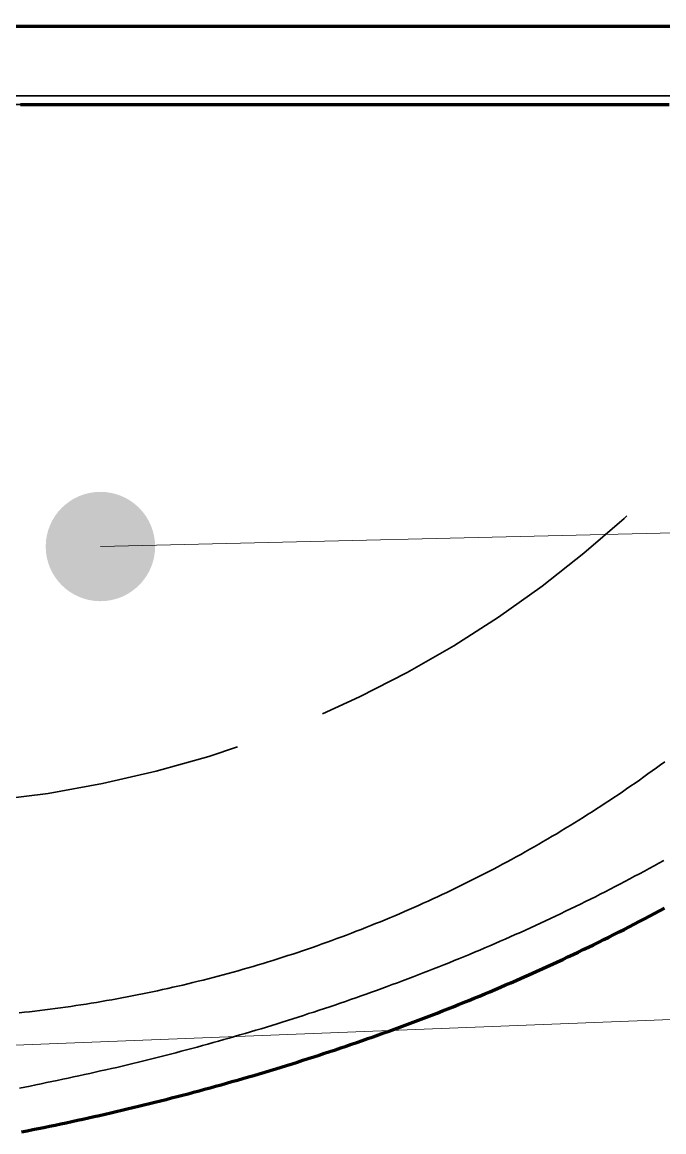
# Model space of a CAD drawing. Header units: millimetres. Extents: x 0 to 2382, y 0 to 420.
# Drawn here: x 162.47 to 169.5, y 213.28 to 225.45 of the extents above; entities that cross this region are included whole.
import ezdxf

# ---------------------------------------------------------------- set-up
doc = ezdxf.new("R2010")
doc.units = ezdxf.units.MM
doc.linetypes.add('IRAM-E-TRAZOS', pattern=[5, 4, -1])
for name, color, linetype, lineweight in [('01-VISIBLE', 7, 'CONTINUOUS', 70), ('02-OCULTA', 4, 'IRAM-E-TRAZOS', 35), ('08-FINA', 5, 'CONTINUOUS', 18)]:
    doc.layers.add(name, color=color, linetype=linetype, lineweight=lineweight)

msp = doc.modelspace()

# ---------------------------------------------------------------- hatches: boundary and pattern name
at = {"layer": '08-FINA'}
h = msp.add_hatch(color=7, dxfattribs=at)
h.dxf.hatch_style = 1
edge = h.paths.add_edge_path()
edge.add_arc((163.325, 219.699), 0.6, 0, 360)

# ---------------------------------------------------------------- linework, layer by layer
at = {"layer": '01-VISIBLE'}
for points in [[(169.599, 225.405), (169.502, 225.405), (169.406, 225.405), (169.31, 225.405), (169.213, 225.405), (169.117, 225.405), (169.021, 225.405), (168.924, 225.405), (168.828, 225.405), (168.732, 225.405), (168.635, 225.405), (168.539, 225.405), (168.443, 225.405), (168.346, 225.405), (168.25, 225.405), (168.154, 225.405), (168.058, 225.405), (167.961, 225.405), (167.865, 225.405), (167.769, 225.405), (167.672, 225.405), (167.576, 225.405), (167.48, 225.405), (167.383, 225.405), (167.287, 225.405), (167.191, 225.405), (167.094, 225.405), (166.998, 225.405), (166.902, 225.405), (166.805, 225.405), (166.709, 225.405), (166.613, 225.405), (166.517, 225.405), (166.42, 225.405), (166.324, 225.405), (166.228, 225.405), (166.131, 225.405), (166.035, 225.405), (165.939, 225.405), (165.842, 225.405), (165.746, 225.405), (165.65, 225.405), (165.553, 225.405), (165.457, 225.405), (165.361, 225.405), (165.264, 225.405), (165.168, 225.405), (165.072, 225.405), (164.976, 225.405), (164.879, 225.405), (164.783, 225.405), (164.687, 225.405), (164.59, 225.405), (164.494, 225.405), (164.398, 225.405), (164.301, 225.405), (164.205, 225.405), (164.109, 225.405), (164.012, 225.405), (163.916, 225.405), (163.82, 225.405), (163.723, 225.405), (163.627, 225.405), (163.531, 225.405), (163.435, 225.405), (163.338, 225.405), (163.242, 225.405), (163.146, 225.405), (163.049, 225.405), (162.953, 225.405), (162.857, 225.405), (162.76, 225.405), (162.664, 225.405), (162.568, 225.405), (162.471, 225.405), (162.375, 225.405)], [(162.448, 224.55), (162.545, 224.55), (162.643, 224.55), (162.74, 224.55), (162.838, 224.55), (162.935, 224.55), (163.033, 224.55), (163.13, 224.55), (163.228, 224.55), (163.325, 224.55), (163.423, 224.55), (163.52, 224.55), (163.618, 224.55), (163.715, 224.55), (163.813, 224.55), (163.91, 224.55), (164.008, 224.55), (164.105, 224.55), (164.203, 224.55), (164.3, 224.55), (164.398, 224.55), (164.495, 224.55), (164.593, 224.55), (164.69, 224.55), (164.788, 224.55), (164.885, 224.55), (164.983, 224.55), (165.08, 224.55), (165.178, 224.55), (165.275, 224.55), (165.373, 224.55), (165.47, 224.55), (165.568, 224.55), (165.665, 224.55), (165.763, 224.55), (165.86, 224.55), (165.958, 224.55), (166.055, 224.55), (166.153, 224.55), (166.25, 224.55), (166.348, 224.55), (166.445, 224.55), (166.543, 224.55), (166.64, 224.55), (166.738, 224.55), (166.835, 224.55), (166.933, 224.55), (167.03, 224.55), (167.128, 224.55), (167.225, 224.55), (167.323, 224.55), (167.42, 224.55), (167.518, 224.55), (167.615, 224.55), (167.713, 224.55), (167.81, 224.55), (167.908, 224.55), (168.005, 224.55), (168.103, 224.55), (168.2, 224.55), (168.298, 224.55), (168.395, 224.55), (168.493, 224.55), (168.59, 224.55), (168.688, 224.55), (168.785, 224.55), (168.883, 224.55), (168.98, 224.55), (169.078, 224.55), (169.175, 224.55), (169.273, 224.55), (169.37, 224.55), (169.468, 224.55), (169.565, 224.55)], [(162.46, 213.277), (162.521, 213.289), (162.583, 213.301), (162.644, 213.313), (162.705, 213.325), (162.766, 213.338), (162.828, 213.351), (162.889, 213.363), (162.95, 213.376), (163.011, 213.389), (163.072, 213.403), (163.133, 213.416), (163.194, 213.429), (163.255, 213.443), (163.316, 213.457), (163.377, 213.471), (163.438, 213.485), (163.498, 213.499), (163.559, 213.513), (163.62, 213.527), (163.681, 213.542), (163.741, 213.557), (163.802, 213.571), (163.863, 213.586), (163.923, 213.602), (163.984, 213.617), (164.045, 213.632), (164.105, 213.648), (164.166, 213.663), (164.226, 213.679), (164.286, 213.695), (164.347, 213.711), (164.407, 213.727), (164.467, 213.743), (164.528, 213.76), (164.588, 213.776), (164.648, 213.793), (164.708, 213.81), (164.768, 213.827), (164.828, 213.844), (164.888, 213.861), (164.948, 213.879), (165.008, 213.896), (165.068, 213.914), (165.128, 213.932), (165.188, 213.95), (165.248, 213.968), (165.307, 213.986), (165.367, 214.005), (165.427, 214.023), (165.486, 214.042), (165.546, 214.061), (165.605, 214.08), (165.665, 214.099), (165.724, 214.118), (165.784, 214.138), (165.843, 214.157), (165.902, 214.177), (165.961, 214.197), (166.02, 214.217), (166.08, 214.237), (166.139, 214.258), (166.198, 214.278), (166.257, 214.299), (166.316, 214.319), (166.374, 214.34), (166.433, 214.361), (166.492, 214.382), (166.551, 214.404), (166.609, 214.425), (166.668, 214.447), (166.726, 214.469), (166.785, 214.491), (166.843, 214.513), (166.902, 214.535), (166.96, 214.558), (167.018, 214.58), (167.076, 214.603), (167.135, 214.626), (167.193, 214.649), (167.251, 214.672), (167.309, 214.695), (167.366, 214.719), (167.424, 214.742), (167.482, 214.766), (167.54, 214.79), (167.597, 214.814), (167.655, 214.839), (167.712, 214.863), (167.77, 214.888), (167.827, 214.912), (167.884, 214.937), (167.942, 214.962), (167.999, 214.988), (168.056, 215.013), (168.113, 215.038), (168.17, 215.064), (168.227, 215.09), (168.283, 215.116), (168.34, 215.142), (168.397, 215.169), (168.453, 215.195), (168.51, 215.222), (168.566, 215.249), (168.622, 215.276), (168.679, 215.303), (168.735, 215.33), (168.791, 215.358), (168.847, 215.386), (168.903, 215.414), (168.958, 215.442), (169.014, 215.47), (169.07, 215.498), (169.125, 215.527), (169.181, 215.555), (169.236, 215.584), (169.292, 215.613), (169.347, 215.643), (169.402, 215.672), (169.457, 215.702), (169.512, 215.731)]]:
    msp.add_lwpolyline(points, dxfattribs=at)
at = {"layer": '02-OCULTA'}
for points in [[(169.565, 225.405), (169.469, 225.405), (169.374, 225.405), (169.279, 225.405), (169.183, 225.405), (169.088, 225.405), (168.992, 225.405), (168.897, 225.405), (168.802, 225.405), (168.706, 225.405), (168.611, 225.405), (168.516, 225.405), (168.42, 225.405), (168.325, 225.405), (168.23, 225.405), (168.134, 225.405), (168.039, 225.405), (167.944, 225.405), (167.848, 225.405), (167.753, 225.405), (167.657, 225.405), (167.562, 225.405), (167.467, 225.405), (167.371, 225.405), (167.276, 225.405), (167.181, 225.405), (167.085, 225.405), (166.99, 225.405), (166.895, 225.405), (166.799, 225.405), (166.704, 225.405), (166.608, 225.405), (166.513, 225.405), (166.418, 225.405), (166.322, 225.405), (166.227, 225.405), (166.132, 225.405), (166.036, 225.405), (165.941, 225.405), (165.846, 225.405), (165.75, 225.405), (165.655, 225.405), (165.559, 225.405), (165.464, 225.405), (165.369, 225.405), (165.273, 225.405), (165.178, 225.405), (165.083, 225.405), (164.987, 225.405), (164.892, 225.405), (164.797, 225.405), (164.701, 225.405), (164.606, 225.405), (164.51, 225.405), (164.415, 225.405), (164.32, 225.405), (164.224, 225.405), (164.129, 225.405), (164.034, 225.405), (163.938, 225.405), (163.843, 225.405), (163.748, 225.405), (163.652, 225.405), (163.557, 225.405), (163.461, 225.405), (163.366, 225.405), (163.271, 225.405), (163.175, 225.405), (163.08, 225.405), (162.985, 225.405), (162.889, 225.405), (162.794, 225.405), (162.699, 225.405), (162.603, 225.405), (162.508, 225.405), (162.412, 225.405)], [(162.375, 224.645), (162.471, 224.645), (162.568, 224.645), (162.664, 224.645), (162.76, 224.645), (162.857, 224.645), (162.953, 224.645), (163.049, 224.645), (163.146, 224.645), (163.242, 224.645), (163.338, 224.645), (163.435, 224.645), (163.531, 224.645), (163.627, 224.645), (163.723, 224.645), (163.82, 224.645), (163.916, 224.645), (164.012, 224.645), (164.109, 224.645), (164.205, 224.645), (164.301, 224.645), (164.398, 224.645), (164.494, 224.645), (164.59, 224.645), (164.687, 224.645), (164.783, 224.645), (164.879, 224.645), (164.976, 224.645), (165.072, 224.645), (165.168, 224.645), (165.264, 224.645), (165.361, 224.645), (165.457, 224.645), (165.553, 224.645), (165.65, 224.645), (165.746, 224.645), (165.842, 224.645), (165.939, 224.645), (166.035, 224.645), (166.131, 224.645), (166.228, 224.645), (166.324, 224.645), (166.42, 224.645), (166.517, 224.645), (166.613, 224.645), (166.709, 224.645), (166.805, 224.645), (166.902, 224.645), (166.998, 224.645), (167.094, 224.645), (167.191, 224.645), (167.287, 224.645), (167.383, 224.645), (167.48, 224.645), (167.576, 224.645), (167.672, 224.645), (167.769, 224.645), (167.865, 224.645), (167.961, 224.645), (168.058, 224.645), (168.154, 224.645), (168.25, 224.645), (168.346, 224.645), (168.443, 224.645), (168.539, 224.645), (168.635, 224.645), (168.732, 224.645), (168.828, 224.645), (168.924, 224.645), (169.021, 224.645), (169.117, 224.645), (169.213, 224.645), (169.31, 224.645), (169.406, 224.645), (169.502, 224.645), (169.599, 224.645)], [(162.375, 224.645), (162.471, 224.645), (162.568, 224.645), (162.664, 224.645), (162.76, 224.645), (162.857, 224.645), (162.953, 224.645), (163.049, 224.645), (163.146, 224.645), (163.242, 224.645), (163.338, 224.645), (163.435, 224.645), (163.531, 224.645), (163.627, 224.645), (163.723, 224.645), (163.82, 224.645), (163.916, 224.645), (164.012, 224.645), (164.109, 224.645), (164.205, 224.645), (164.301, 224.645), (164.398, 224.645), (164.494, 224.645), (164.59, 224.645), (164.687, 224.645), (164.783, 224.645), (164.879, 224.645), (164.976, 224.645), (165.072, 224.645), (165.168, 224.645), (165.264, 224.645), (165.361, 224.645), (165.457, 224.645), (165.553, 224.645), (165.65, 224.645), (165.746, 224.645), (165.842, 224.645), (165.939, 224.645), (166.035, 224.645), (166.131, 224.645), (166.228, 224.645), (166.324, 224.645), (166.42, 224.645), (166.517, 224.645), (166.613, 224.645), (166.709, 224.645), (166.805, 224.645), (166.902, 224.645), (166.998, 224.645), (167.094, 224.645), (167.191, 224.645), (167.287, 224.645), (167.383, 224.645), (167.48, 224.645), (167.576, 224.645), (167.672, 224.645), (167.769, 224.645), (167.865, 224.645), (167.961, 224.645), (168.058, 224.645), (168.154, 224.645), (168.25, 224.645), (168.346, 224.645), (168.443, 224.645), (168.539, 224.645), (168.635, 224.645), (168.732, 224.645), (168.828, 224.645), (168.924, 224.645), (169.021, 224.645), (169.117, 224.645), (169.213, 224.645), (169.31, 224.645), (169.406, 224.645), (169.502, 224.645), (169.599, 224.645)], [(169.532, 224.55), (169.437, 224.55), (169.342, 224.55), (169.247, 224.55), (169.152, 224.55), (169.057, 224.55), (168.961, 224.55), (168.866, 224.55), (168.771, 224.55), (168.676, 224.55), (168.581, 224.55), (168.486, 224.55), (168.391, 224.55), (168.296, 224.55), (168.2, 224.55), (168.105, 224.55), (168.01, 224.55), (167.915, 224.55), (167.82, 224.55), (167.725, 224.55), (167.63, 224.55), (167.535, 224.55), (167.439, 224.55), (167.344, 224.55), (167.249, 224.55), (167.154, 224.55), (167.059, 224.55), (166.964, 224.55), (166.869, 224.55), (166.774, 224.55), (166.678, 224.55), (166.583, 224.55), (166.488, 224.55), (166.393, 224.55), (166.298, 224.55), (166.203, 224.55), (166.108, 224.55), (166.013, 224.55), (165.917, 224.55), (165.822, 224.55), (165.727, 224.55), (165.632, 224.55), (165.537, 224.55), (165.442, 224.55), (165.347, 224.55), (165.252, 224.55), (165.156, 224.55), (165.061, 224.55), (164.966, 224.55), (164.871, 224.55), (164.776, 224.55), (164.681, 224.55), (164.586, 224.55), (164.491, 224.55), (164.395, 224.55), (164.3, 224.55), (164.205, 224.55), (164.11, 224.55), (164.015, 224.55), (163.92, 224.55), (163.825, 224.55), (163.73, 224.55), (163.634, 224.55), (163.539, 224.55), (163.444, 224.55), (163.349, 224.55), (163.254, 224.55), (163.159, 224.55), (163.064, 224.55), (162.969, 224.55), (162.873, 224.55), (162.778, 224.55), (162.683, 224.55), (162.588, 224.55), (162.493, 224.55), (162.398, 224.55)], [(162.398, 224.55), (162.493, 224.55), (162.588, 224.55), (162.683, 224.55), (162.778, 224.55), (162.873, 224.55), (162.969, 224.55), (163.064, 224.55), (163.159, 224.55), (163.254, 224.55), (163.349, 224.55), (163.444, 224.55), (163.539, 224.55), (163.634, 224.55), (163.73, 224.55), (163.825, 224.55), (163.92, 224.55), (164.015, 224.55), (164.11, 224.55), (164.205, 224.55), (164.3, 224.55), (164.395, 224.55), (164.491, 224.55), (164.586, 224.55), (164.681, 224.55), (164.776, 224.55), (164.871, 224.55), (164.966, 224.55), (165.061, 224.55), (165.156, 224.55), (165.252, 224.55), (165.347, 224.55), (165.442, 224.55), (165.537, 224.55), (165.632, 224.55), (165.727, 224.55), (165.822, 224.55), (165.917, 224.55), (166.013, 224.55), (166.108, 224.55), (166.203, 224.55), (166.298, 224.55), (166.393, 224.55), (166.488, 224.55), (166.583, 224.55), (166.678, 224.55), (166.774, 224.55), (166.869, 224.55), (166.964, 224.55), (167.059, 224.55), (167.154, 224.55), (167.249, 224.55), (167.344, 224.55), (167.439, 224.55), (167.535, 224.55), (167.63, 224.55), (167.725, 224.55), (167.82, 224.55), (167.915, 224.55), (168.01, 224.55), (168.105, 224.55), (168.2, 224.55), (168.296, 224.55), (168.391, 224.55), (168.486, 224.55), (168.581, 224.55), (168.676, 224.55), (168.771, 224.55), (168.866, 224.55), (168.961, 224.55), (169.057, 224.55), (169.152, 224.55), (169.247, 224.55), (169.342, 224.55), (169.437, 224.55), (169.532, 224.55)], [(169.565, 224.55), (169.468, 224.55), (169.37, 224.55), (169.273, 224.55), (169.175, 224.55), (169.078, 224.55), (168.98, 224.55), (168.883, 224.55), (168.785, 224.55), (168.688, 224.55), (168.59, 224.55), (168.493, 224.55), (168.395, 224.55), (168.298, 224.55), (168.2, 224.55), (168.103, 224.55), (168.005, 224.55), (167.908, 224.55), (167.81, 224.55), (167.713, 224.55), (167.615, 224.55), (167.518, 224.55), (167.42, 224.55), (167.323, 224.55), (167.225, 224.55), (167.128, 224.55), (167.03, 224.55), (166.933, 224.55), (166.835, 224.55), (166.738, 224.55), (166.64, 224.55), (166.543, 224.55), (166.445, 224.55), (166.348, 224.55), (166.25, 224.55), (166.153, 224.55), (166.055, 224.55), (165.958, 224.55), (165.86, 224.55), (165.763, 224.55), (165.665, 224.55), (165.568, 224.55), (165.47, 224.55), (165.373, 224.55), (165.275, 224.55), (165.178, 224.55), (165.08, 224.55), (164.983, 224.55), (164.885, 224.55), (164.788, 224.55), (164.69, 224.55), (164.593, 224.55), (164.495, 224.55), (164.398, 224.55), (164.3, 224.55), (164.203, 224.55), (164.105, 224.55), (164.008, 224.55), (163.91, 224.55), (163.813, 224.55), (163.715, 224.55), (163.618, 224.55), (163.52, 224.55), (163.423, 224.55), (163.325, 224.55), (163.228, 224.55), (163.13, 224.55), (163.033, 224.55), (162.935, 224.55), (162.838, 224.55), (162.74, 224.55), (162.643, 224.55), (162.545, 224.55), (162.448, 224.55)], [(162.435, 214.581), (162.491, 214.588), (162.548, 214.594), (162.604, 214.601), (162.661, 214.607), (162.717, 214.614), (162.774, 214.622), (162.83, 214.629), (162.887, 214.637), (162.943, 214.645), (162.999, 214.653), (163.056, 214.661), (163.112, 214.67), (163.168, 214.679), (163.225, 214.688), (163.281, 214.697), (163.337, 214.706), (163.393, 214.716), (163.449, 214.726), (163.505, 214.736), (163.561, 214.746), (163.617, 214.757), (163.673, 214.768), (163.729, 214.779), (163.785, 214.79), (163.84, 214.801), (163.896, 214.813), (163.952, 214.825), (164.007, 214.837), (164.063, 214.849), (164.119, 214.862), (164.174, 214.874), (164.23, 214.887), (164.285, 214.901), (164.34, 214.914), (164.396, 214.928), (164.451, 214.941), (164.506, 214.956), (164.561, 214.97), (164.616, 214.984), (164.671, 214.999), (164.726, 215.014), (164.781, 215.029), (164.836, 215.044), (164.891, 215.06), (164.945, 215.076), (165, 215.092), (165.055, 215.108), (165.109, 215.124), (165.164, 215.141), (165.218, 215.158), (165.272, 215.175), (165.327, 215.192), (165.381, 215.21), (165.435, 215.227), (165.489, 215.245), (165.543, 215.263), (165.597, 215.282), (165.651, 215.3), (165.704, 215.319), (165.758, 215.338), (165.812, 215.357), (165.865, 215.377), (165.919, 215.396), (165.972, 215.416), (166.025, 215.436), (166.079, 215.456), (166.132, 215.477), (166.185, 215.497), (166.238, 215.518), (166.291, 215.539), (166.344, 215.561), (166.396, 215.582), (166.449, 215.604), (166.501, 215.626), (166.554, 215.648), (166.606, 215.67), (166.659, 215.693), (166.711, 215.715), (166.763, 215.738), (166.815, 215.761), (166.867, 215.785), (166.919, 215.808), (166.971, 215.832), (167.022, 215.856), (167.074, 215.88), (167.125, 215.904), (167.177, 215.929), (167.228, 215.954), (167.279, 215.979), (167.33, 216.004), (167.381, 216.029), (167.432, 216.055), (167.483, 216.08), (167.534, 216.106), (167.584, 216.133), (167.635, 216.159), (167.685, 216.185), (167.735, 216.212), (167.785, 216.239), (167.835, 216.266), (167.885, 216.294), (167.935, 216.321), (167.985, 216.349), (168.035, 216.377), (168.084, 216.405), (168.134, 216.433), (168.183, 216.462), (168.232, 216.49), (168.281, 216.519), (168.33, 216.548), (168.379, 216.578), (168.428, 216.607), (168.476, 216.637), (168.525, 216.667), (168.573, 216.697), (168.621, 216.727), (168.669, 216.757), (168.718, 216.788), (168.765, 216.819), (168.813, 216.85), (168.861, 216.881), (168.908, 216.912), (168.956, 216.944), (169.003, 216.975), (169.05, 217.007), (169.097, 217.039), (169.144, 217.072), (169.191, 217.104), (169.238, 217.137), (169.284, 217.17), (169.33, 217.203), (169.377, 217.236), (169.423, 217.269), (169.469, 217.303), (169.515, 217.337)], [(162.435, 214.581), (162.491, 214.588), (162.548, 214.594), (162.604, 214.601), (162.661, 214.607), (162.717, 214.614), (162.774, 214.622), (162.83, 214.629), (162.887, 214.637), (162.943, 214.645), (162.999, 214.653), (163.056, 214.661), (163.112, 214.67), (163.168, 214.679), (163.225, 214.688), (163.281, 214.697), (163.337, 214.706), (163.393, 214.716), (163.449, 214.726), (163.505, 214.736), (163.561, 214.746), (163.617, 214.757), (163.673, 214.768), (163.729, 214.779), (163.785, 214.79), (163.84, 214.801), (163.896, 214.813), (163.952, 214.825), (164.007, 214.837), (164.063, 214.849), (164.119, 214.862), (164.174, 214.874), (164.23, 214.887), (164.285, 214.901), (164.34, 214.914), (164.396, 214.928), (164.451, 214.941), (164.506, 214.956), (164.561, 214.97), (164.616, 214.984), (164.671, 214.999), (164.726, 215.014), (164.781, 215.029), (164.836, 215.044), (164.891, 215.06), (164.945, 215.076), (165, 215.092), (165.055, 215.108), (165.109, 215.124), (165.164, 215.141), (165.218, 215.158), (165.272, 215.175), (165.327, 215.192), (165.381, 215.21), (165.435, 215.227), (165.489, 215.245), (165.543, 215.263), (165.597, 215.282), (165.651, 215.3), (165.704, 215.319), (165.758, 215.338), (165.812, 215.357), (165.865, 215.377), (165.919, 215.396), (165.972, 215.416), (166.025, 215.436), (166.079, 215.456), (166.132, 215.477), (166.185, 215.497), (166.238, 215.518), (166.291, 215.539), (166.344, 215.561), (166.396, 215.582), (166.449, 215.604), (166.501, 215.626), (166.554, 215.648), (166.606, 215.67), (166.659, 215.693), (166.711, 215.715), (166.763, 215.738), (166.815, 215.761), (166.867, 215.785), (166.919, 215.808), (166.971, 215.832), (167.022, 215.856), (167.074, 215.88), (167.125, 215.904), (167.177, 215.929), (167.228, 215.954), (167.279, 215.979), (167.33, 216.004), (167.381, 216.029), (167.432, 216.055), (167.483, 216.08), (167.534, 216.106), (167.584, 216.133), (167.635, 216.159), (167.685, 216.185), (167.735, 216.212), (167.785, 216.239), (167.835, 216.266), (167.885, 216.294), (167.935, 216.321), (167.985, 216.349), (168.035, 216.377), (168.084, 216.405), (168.134, 216.433), (168.183, 216.462), (168.232, 216.49), (168.281, 216.519), (168.33, 216.548), (168.379, 216.578), (168.428, 216.607), (168.476, 216.637), (168.525, 216.667), (168.573, 216.697), (168.621, 216.727), (168.669, 216.757), (168.718, 216.788), (168.765, 216.819), (168.813, 216.85), (168.861, 216.881), (168.908, 216.912), (168.956, 216.944), (169.003, 216.975), (169.05, 217.007), (169.097, 217.039), (169.144, 217.072), (169.191, 217.104), (169.238, 217.137), (169.284, 217.17), (169.33, 217.203), (169.377, 217.236), (169.423, 217.269), (169.469, 217.303), (169.515, 217.337)], [(162.435, 214.581), (162.491, 214.588), (162.548, 214.594), (162.604, 214.601), (162.661, 214.607), (162.717, 214.614), (162.774, 214.622), (162.83, 214.629), (162.887, 214.637), (162.943, 214.645), (162.999, 214.653), (163.056, 214.661), (163.112, 214.67), (163.168, 214.679), (163.225, 214.688), (163.281, 214.697), (163.337, 214.706), (163.393, 214.716), (163.449, 214.726), (163.505, 214.736), (163.561, 214.746), (163.617, 214.757), (163.673, 214.768), (163.729, 214.779), (163.785, 214.79), (163.84, 214.801), (163.896, 214.813), (163.952, 214.825), (164.007, 214.837), (164.063, 214.849), (164.119, 214.862), (164.174, 214.874), (164.23, 214.887), (164.285, 214.901), (164.34, 214.914), (164.396, 214.928), (164.451, 214.941), (164.506, 214.956), (164.561, 214.97), (164.616, 214.984), (164.671, 214.999), (164.726, 215.014), (164.781, 215.029), (164.836, 215.044), (164.891, 215.06), (164.945, 215.076), (165, 215.092), (165.055, 215.108), (165.109, 215.124), (165.164, 215.141), (165.218, 215.158), (165.272, 215.175), (165.327, 215.192), (165.381, 215.21), (165.435, 215.227), (165.489, 215.245), (165.543, 215.263), (165.597, 215.282), (165.651, 215.3), (165.704, 215.319), (165.758, 215.338), (165.812, 215.357), (165.865, 215.377), (165.919, 215.396), (165.972, 215.416), (166.025, 215.436), (166.079, 215.456), (166.132, 215.477), (166.185, 215.497), (166.238, 215.518), (166.291, 215.539), (166.344, 215.561), (166.396, 215.582), (166.449, 215.604), (166.501, 215.626), (166.554, 215.648), (166.606, 215.67), (166.659, 215.693), (166.711, 215.715), (166.763, 215.738), (166.815, 215.761), (166.867, 215.785), (166.919, 215.808), (166.971, 215.832), (167.022, 215.856), (167.074, 215.88), (167.125, 215.904), (167.177, 215.929), (167.228, 215.954), (167.279, 215.979), (167.33, 216.004), (167.381, 216.029), (167.432, 216.055), (167.483, 216.08), (167.534, 216.106), (167.584, 216.133), (167.635, 216.159), (167.685, 216.185), (167.735, 216.212), (167.785, 216.239), (167.835, 216.266), (167.885, 216.294), (167.935, 216.321), (167.985, 216.349), (168.035, 216.377), (168.084, 216.405), (168.134, 216.433), (168.183, 216.462), (168.232, 216.49), (168.281, 216.519), (168.33, 216.548), (168.379, 216.578), (168.428, 216.607), (168.476, 216.637), (168.525, 216.667), (168.573, 216.697), (168.621, 216.727), (168.669, 216.757), (168.718, 216.788), (168.765, 216.819), (168.813, 216.85), (168.861, 216.881), (168.908, 216.912), (168.956, 216.944), (169.003, 216.975), (169.05, 217.007), (169.097, 217.039), (169.144, 217.072), (169.191, 217.104), (169.238, 217.137), (169.284, 217.17), (169.33, 217.203), (169.377, 217.236), (169.423, 217.269), (169.469, 217.303), (169.515, 217.337)], [(162.435, 214.581), (162.491, 214.588), (162.548, 214.594), (162.604, 214.601), (162.661, 214.607), (162.717, 214.614), (162.774, 214.622), (162.83, 214.629), (162.887, 214.637), (162.943, 214.645), (162.999, 214.653), (163.056, 214.661), (163.112, 214.67), (163.168, 214.679), (163.225, 214.688), (163.281, 214.697), (163.337, 214.706), (163.393, 214.716), (163.449, 214.726), (163.505, 214.736), (163.561, 214.746), (163.617, 214.757), (163.673, 214.768), (163.729, 214.779), (163.785, 214.79), (163.84, 214.801), (163.896, 214.813), (163.952, 214.825), (164.007, 214.837), (164.063, 214.849), (164.119, 214.862), (164.174, 214.874), (164.23, 214.887), (164.285, 214.901), (164.34, 214.914), (164.396, 214.928), (164.451, 214.941), (164.506, 214.956), (164.561, 214.97), (164.616, 214.984), (164.671, 214.999), (164.726, 215.014), (164.781, 215.029), (164.836, 215.044), (164.891, 215.06), (164.945, 215.076), (165, 215.092), (165.055, 215.108), (165.109, 215.124), (165.164, 215.141), (165.218, 215.158), (165.272, 215.175), (165.327, 215.192), (165.381, 215.21), (165.435, 215.227), (165.489, 215.245), (165.543, 215.263), (165.597, 215.282), (165.651, 215.3), (165.704, 215.319), (165.758, 215.338), (165.812, 215.357), (165.865, 215.377), (165.919, 215.396), (165.972, 215.416), (166.025, 215.436), (166.079, 215.456), (166.132, 215.477), (166.185, 215.497), (166.238, 215.518), (166.291, 215.539), (166.344, 215.561), (166.396, 215.582), (166.449, 215.604), (166.501, 215.626), (166.554, 215.648), (166.606, 215.67), (166.659, 215.693), (166.711, 215.715), (166.763, 215.738), (166.815, 215.761), (166.867, 215.785), (166.919, 215.808), (166.971, 215.832), (167.022, 215.856), (167.074, 215.88), (167.125, 215.904), (167.177, 215.929), (167.228, 215.954), (167.279, 215.979), (167.33, 216.004), (167.381, 216.029), (167.432, 216.055), (167.483, 216.08), (167.534, 216.106), (167.584, 216.133), (167.635, 216.159), (167.685, 216.185), (167.735, 216.212), (167.785, 216.239), (167.835, 216.266), (167.885, 216.294), (167.935, 216.321), (167.985, 216.349), (168.035, 216.377), (168.084, 216.405), (168.134, 216.433), (168.183, 216.462), (168.232, 216.49), (168.281, 216.519), (168.33, 216.548), (168.379, 216.578), (168.428, 216.607), (168.476, 216.637), (168.525, 216.667), (168.573, 216.697), (168.621, 216.727), (168.669, 216.757), (168.718, 216.788), (168.765, 216.819), (168.813, 216.85), (168.861, 216.881), (168.908, 216.912), (168.956, 216.944), (169.003, 216.975), (169.05, 217.007), (169.097, 217.039), (169.144, 217.072), (169.191, 217.104), (169.238, 217.137), (169.284, 217.17), (169.33, 217.203), (169.377, 217.236), (169.423, 217.269), (169.469, 217.303), (169.515, 217.337)], [(169.505, 216.255), (169.452, 216.225), (169.399, 216.196), (169.345, 216.167), (169.292, 216.138), (169.239, 216.109), (169.185, 216.08), (169.132, 216.052), (169.078, 216.023), (169.024, 215.995), (168.97, 215.967), (168.916, 215.939), (168.862, 215.911), (168.808, 215.884), (168.754, 215.856), (168.7, 215.829), (168.645, 215.802), (168.591, 215.775), (168.536, 215.749), (168.482, 215.722), (168.427, 215.696), (168.372, 215.669), (168.318, 215.643), (168.263, 215.617), (168.208, 215.592), (168.153, 215.566), (168.097, 215.541), (168.042, 215.515), (167.987, 215.49), (167.932, 215.465), (167.876, 215.441), (167.821, 215.416), (167.765, 215.391), (167.71, 215.367), (167.654, 215.343), (167.598, 215.319), (167.542, 215.295), (167.486, 215.271), (167.43, 215.248), (167.374, 215.224), (167.318, 215.201), (167.262, 215.178), (167.206, 215.155), (167.15, 215.132), (167.093, 215.11), (167.037, 215.087), (166.98, 215.065), (166.924, 215.043), (166.867, 215.021), (166.811, 214.999), (166.754, 214.977), (166.697, 214.956), (166.64, 214.934), (166.583, 214.913), (166.527, 214.892), (166.47, 214.871), (166.413, 214.85), (166.355, 214.829), (166.298, 214.809), (166.241, 214.788), (166.184, 214.768), (166.127, 214.748), (166.069, 214.728), (166.012, 214.708), (165.955, 214.688), (165.897, 214.668), (165.84, 214.649), (165.782, 214.63), (165.724, 214.61), (165.667, 214.591), (165.609, 214.573), (165.551, 214.554), (165.494, 214.535), (165.436, 214.517), (165.378, 214.498), (165.32, 214.48), (165.262, 214.462), (165.204, 214.444), (165.146, 214.426), (165.088, 214.408), (165.03, 214.391), (164.972, 214.373), (164.913, 214.356), (164.855, 214.339), (164.797, 214.322), (164.739, 214.305), (164.68, 214.288), (164.622, 214.272), (164.563, 214.255), (164.505, 214.239), (164.446, 214.223), (164.388, 214.207), (164.329, 214.191), (164.271, 214.175), (164.212, 214.16), (164.153, 214.144), (164.094, 214.129), (164.036, 214.114), (163.977, 214.099), (163.918, 214.084), (163.859, 214.069), (163.8, 214.055), (163.741, 214.04), (163.682, 214.026), (163.623, 214.012), (163.564, 213.998), (163.505, 213.984), (163.445, 213.971), (163.386, 213.957), (163.327, 213.944), (163.268, 213.931), (163.209, 213.917), (163.149, 213.904), (163.09, 213.891), (163.031, 213.879), (162.971, 213.866), (162.912, 213.853), (162.852, 213.841), (162.793, 213.828), (162.734, 213.816), (162.674, 213.803), (162.615, 213.791), (162.555, 213.779), (162.496, 213.767), (162.436, 213.755)]]:
    msp.add_lwpolyline(points, dxfattribs=at)
msp.add_arc((160.9, 229), 12.15, -90, 0, dxfattribs=at)
msp.add_arc((160.9, 229), 12.15, -90, 0, dxfattribs=at)
msp.add_arc((160.9, 229), 12.15, -90, 0, dxfattribs=at)
msp.add_arc((160.9, 229), 12.15, -90, 0, dxfattribs=at)
at = {"layer": '08-FINA'}
for p, q in [((214.001, 220.905), (163.325, 219.699)), ((204.003, 215.845), (156.5, 214))]:
    msp.add_line(p, q, dxfattribs=at)

doc.saveas('drawing.dxf')
